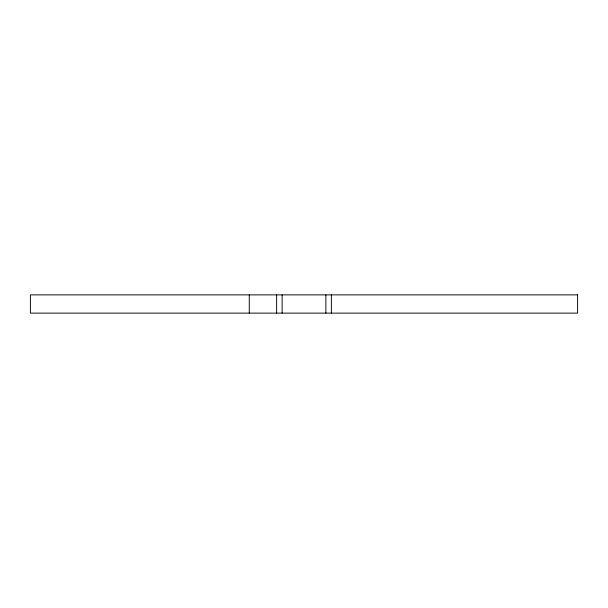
<?xml version="1.0" encoding="UTF-8"?>
<svg xmlns="http://www.w3.org/2000/svg" width="608" height="608" viewBox="0 0 608 608"><rect width="100%" height="100%" fill="white"/><g stroke="black" fill="none" stroke-linecap="round" stroke-linejoin="round"><path stroke-width="0.91" d="M331.36 294.88L331.36 313.12M325.888 294.88L325.888 313.12M282.112 294.88L282.112 313.12M276.64 294.88L276.64 313.12M249.28 294.88L249.28 313.12M577.6 294.88L30.4 294.88L30.4 313.12L577.6 313.12L577.6 294.88"/></g></svg>
